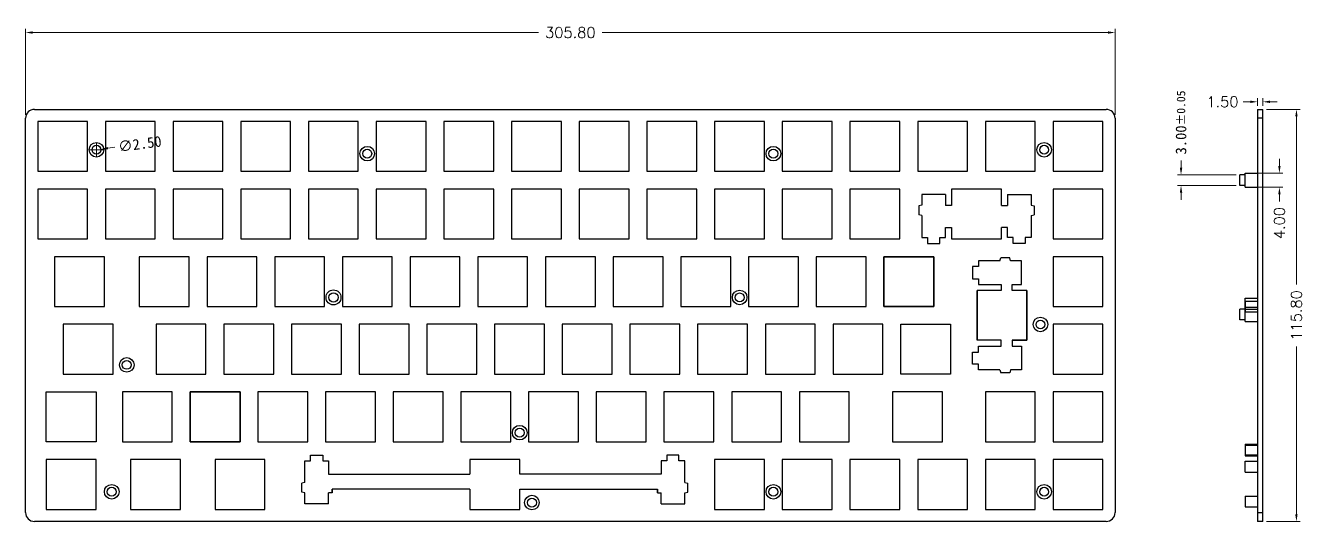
# Model space of a CAD drawing. Header units: millimetres. Extents: x 3312 to 4005, y -1967 to -1787.
# Drawn here: x 3312.4 to 3671.1, y -1926 to -1786.6 of the extents above; entities that cross this region are included whole.
import ezdxf

# ---------------------------------------------------------------- set-up
doc = ezdxf.new("R2010")
doc.units = ezdxf.units.MM
doc.header["$LTSCALE"] = 46.255
doc.header["$PDMODE"] = 3
doc.header["$PDSIZE"] = 0.3125
doc.layers.get('0').update_dxf_attribs({"linetype": 'CONTINUOUS'})
doc.layers.get('Defpoints').update_dxf_attribs({"linetype": 'CONTINUOUS'})
for name, color, linetype in [('01___PRT_ALL_DTM_PLN', 7, 'CONTINUOUS'), ('biaozhu', 3, 'CONTINUOUS'), ('BORDER', 5, 'CONTINUOUS')]:
    doc.layers.add(name, color=color, linetype=linetype)
doc.styles.add('BORDER', font='')
doc.styles.add('ROMANS', font='romans.shx', dxfattribs={"bigfont": 'gbcbig.shx'})
doc.styles.get('BORDER').set_extended_font_data('SimSun')
doc.dimstyles.new('铝板', dxfattribs={"dimtxt": 3, "dimasz": 2, "dimexe": 1, "dimexo": 1, "dimgap": 1.5, "dimtad": 0, "dimzin": 0, "dimdsep": 46, "dimtxsty": 'ROMANS', "dimcen": 1, "dimclrd": 4, "dimclre": 4, "dimclrt": 6, "dimadec": 0, "dimazin": 0, "dimtm": 1e-09, "dimtfac": 0.8, "dimtofl": 0, "dimtmove": 0, "dimatfit": 3, "dimfxl": 1.25, "dimtolj": 1, "dimtzin": 0, "dimlwd": 20, "dimlwe": 20, "dimarcsym": 0})

# ---------------------------------------------------------------- blocks, each defined once
blk = doc.blocks.new('*D20')
at = {"color": 4, "lineweight": 20, "transparency": 16777216}
for p, q in [((3312.38, -1811.66), (3312.38, -1787.57)), ((3314.38, -1788.57), (3456.35, -1788.57)), ((3616.18, -1788.57), (3474.21, -1788.57)), ((3618.18, -1811.66), (3618.18, -1787.57))]:
    blk.add_line(p, q, dxfattribs=at)
at = {"color": 4, "transparency": 16777216}
for points in [[(3314.38, -1788.24), (3314.38, -1788.91), (3312.38, -1788.57)], [(3616.18, -1788.24), (3616.18, -1788.91), (3618.18, -1788.57)]]:
    blk.add_solid(points, dxfattribs=at)
at = {"layer": 'Defpoints', "color": 0, "transparency": 16777216}
for p in [(3618.18, -1788.57), (3312.38, -1812.66), (3618.18, -1812.66)]:
    blk.add_point(p, dxfattribs=at)
at = {"color": 6, "transparency": 16777216, "insert": (3465.28, -1788.57), "char_height": 3, "attachment_point": 5, "style": 'ROMANS'}
blk.add_mtext('\\A1;305.80', dxfattribs=at)
blk = doc.blocks.new('*D21')
at = {"color": 4, "lineweight": 20, "transparency": 16777216}
for p, q in [((3660.68, -1810.16), (3670.09, -1810.16)), ((3669.09, -1812.16), (3669.09, -1859.34)), ((3669.09, -1923.96), (3669.09, -1876.77)), ((3660.68, -1925.96), (3670.09, -1925.96))]:
    blk.add_line(p, q, dxfattribs=at)
at = {"color": 4, "transparency": 16777216}
for points in [[(3668.75, -1812.16), (3669.42, -1812.16), (3669.09, -1810.16)], [(3668.75, -1923.96), (3669.42, -1923.96), (3669.09, -1925.96)]]:
    blk.add_solid(points, dxfattribs=at)
at = {"layer": 'Defpoints', "color": 0, "transparency": 16777216}
for p in [(3659.68, -1810.16), (3659.68, -1925.96), (3669.09, -1925.96)]:
    blk.add_point(p, dxfattribs=at)
at = {"color": 6, "transparency": 16777216, "insert": (3669.09, -1868.06), "char_height": 3, "attachment_point": 5, "rotation": 90, "style": 'ROMANS'}
blk.add_mtext('\\A1;115.80', dxfattribs=at)
blk = doc.blocks.new('*D22')
at = {"color": 4, "lineweight": 20, "transparency": 16777216}
for p, q in [((3658.18, -1809.16), (3658.18, -1807.04)), ((3659.68, -1809.16), (3659.68, -1807.04)), ((3656.18, -1808.04), (3654.18, -1808.04)), ((3661.68, -1808.04), (3663.68, -1808.04))]:
    blk.add_line(p, q, dxfattribs=at)
at = {"color": 4, "transparency": 16777216}
for points in [[(3656.18, -1807.7), (3656.18, -1808.37), (3658.18, -1808.04)], [(3661.68, -1807.7), (3661.68, -1808.37), (3659.68, -1808.04)]]:
    blk.add_solid(points, dxfattribs=at)
at = {"layer": 'Defpoints', "color": 0, "transparency": 16777216}
for p in [(3658.18, -1808.04), (3658.18, -1810.16), (3659.68, -1810.16)]:
    blk.add_point(p, dxfattribs=at)
at = {"color": 6, "transparency": 16777216, "insert": (3648.32, -1808.04), "char_height": 3, "attachment_point": 5, "style": 'ROMANS'}
blk.add_mtext('\\A1;1.50', dxfattribs=at)
blk = doc.blocks.new('*D18')
at = {"color": 4, "lineweight": 20, "transparency": 16777216}
for p, q in [((3664.31, -1826.06), (3664.31, -1824.06)), ((3657.43, -1828.06), (3665.31, -1828.06)), ((3657.43, -1832.06), (3665.31, -1832.06)), ((3664.31, -1834.06), (3664.31, -1836.06))]:
    blk.add_line(p, q, dxfattribs=at)
at = {"color": 4, "transparency": 16777216}
for points in [[(3663.98, -1826.06), (3664.65, -1826.06), (3664.31, -1828.06)], [(3663.98, -1834.06), (3664.65, -1834.06), (3664.31, -1832.06)]]:
    blk.add_solid(points, dxfattribs=at)
at = {"layer": 'Defpoints', "color": 0, "transparency": 16777216}
for p in [(3656.43, -1828.06), (3656.43, -1832.06), (3664.31, -1832.06)]:
    blk.add_point(p, dxfattribs=at)
at = {"color": 6, "transparency": 16777216, "insert": (3664.31, -1842.13), "char_height": 3, "attachment_point": 5, "rotation": 90, "style": 'ROMANS'}
blk.add_mtext('\\A1;4.00', dxfattribs=at)
blk = doc.blocks.new('*D19')
at = {"color": 4, "lineweight": 20, "transparency": 16777216}
for p, q in [((3636.7, -1826.56), (3636.7, -1824.56)), ((3652.18, -1828.56), (3635.7, -1828.56)), ((3652.18, -1831.56), (3635.7, -1831.56)), ((3636.7, -1833.56), (3636.7, -1835.56))]:
    blk.add_line(p, q, dxfattribs=at)
at = {"color": 4, "transparency": 16777216}
for points in [[(3636.37, -1826.56), (3637.04, -1826.56), (3636.7, -1828.56)], [(3636.37, -1833.56), (3637.04, -1833.56), (3636.7, -1831.56)]]:
    blk.add_solid(points, dxfattribs=at)
at = {"layer": 'Defpoints', "color": 0, "transparency": 16777216}
for p in [(3636.7, -1828.56), (3653.18, -1828.56), (3653.18, -1831.56)]:
    blk.add_point(p, dxfattribs=at)
at = {"color": 6, "transparency": 16777216, "insert": (3636.7, -1813.85), "char_height": 3, "attachment_point": 5, "rotation": 90, "style": 'BORDER'}
blk.add_mtext('\\A1;3.00{\\H2.400000;±0.05}', dxfattribs=at)
blk = doc.blocks.new('*D24')
at = {"color": 4, "lineweight": 20, "transparency": 16777216}
for p, q in [((3330.28, -1821.51), (3334.28, -1821.51)), ((3332.28, -1823.51), (3332.28, -1819.51)), ((3337.48, -1820.82), (3335.5, -1821.08))]:
    blk.add_line(p, q, dxfattribs=at)
at = {"color": 4, "transparency": 16777216}
blk.add_solid([(3335.46, -1820.75), (3335.55, -1821.41), (3333.52, -1821.34)], dxfattribs=at)
at = {"layer": 'Defpoints', "color": 0, "transparency": 16777216}
for p in [(3331.04, -1821.67), (3333.52, -1821.34)]:
    blk.add_point(p, dxfattribs=at)
at = {"color": 6, "transparency": 16777216, "insert": (3344.46, -1819.89), "char_height": 3, "attachment_point": 5, "rotation": 7.5618, "style": 'BORDER'}
blk.add_mtext('\\A1;∅2.50', dxfattribs=at)

msp = doc.modelspace()

# ---------------------------------------------------------------- linework, layer by layer
at = {"color": 7, "linetype": 'Continuous'}
for p, q in [((3314.88, -1810.157), (3615.68, -1810.157)), ((3658.18, -1810.157), (3658.18, -1925.957)), ((3658.18, -1810.157), (3659.68, -1810.157)), ((3659.68, -1925.957), (3659.68, -1810.157)), ((3312.38, -1923.457), (3312.38, -1812.657)), ((3315.78, -1813.557), (3315.78, -1827.557)), ((3329.78, -1813.557), (3315.78, -1813.557)), ((3329.78, -1827.557), (3329.78, -1813.557)), ((3334.78, -1813.557), (3334.78, -1827.557)), ((3348.78, -1813.557), (3334.78, -1813.557)), ((3348.78, -1827.557), (3348.78, -1813.557)), ((3353.78, -1813.557), (3353.78, -1827.557)), ((3367.78, -1813.557), (3353.78, -1813.557)), ((3367.78, -1827.557), (3367.78, -1813.557)), ((3372.78, -1813.557), (3372.78, -1827.557)), ((3386.78, -1813.557), (3372.78, -1813.557)), ((3386.78, -1827.557), (3386.78, -1813.557)), ((3391.78, -1813.557), (3391.78, -1827.557)), ((3405.78, -1813.557), (3391.78, -1813.557)), ((3405.78, -1827.557), (3405.78, -1813.557)), ((3410.78, -1813.557), (3410.78, -1827.557)), ((3424.78, -1813.557), (3410.78, -1813.557)), ((3424.78, -1827.557), (3424.78, -1813.557)), ((3429.78, -1813.557), (3429.78, -1827.557)), ((3443.78, -1813.557), (3429.78, -1813.557)), ((3443.78, -1827.557), (3443.78, -1813.557)), ((3448.78, -1813.557), (3448.78, -1827.557)), ((3462.78, -1813.557), (3448.78, -1813.557)), ((3462.78, -1827.557), (3462.78, -1813.557)), ((3467.78, -1813.557), (3467.78, -1827.557)), ((3481.78, -1813.557), (3467.78, -1813.557)), ((3481.78, -1827.557), (3481.78, -1813.557)), ((3486.78, -1813.557), (3486.78, -1827.557)), ((3500.78, -1813.557), (3486.78, -1813.557)), ((3500.78, -1827.557), (3500.78, -1813.557)), ((3505.78, -1813.557), (3505.78, -1827.557)), ((3519.78, -1813.557), (3505.78, -1813.557)), ((3519.78, -1827.557), (3519.78, -1813.557)), ((3538.78, -1813.557), (3524.78, -1813.557)), ((3524.78, -1813.557), (3524.78, -1827.557)), ((3538.78, -1827.557), (3538.78, -1813.557)), ((3557.78, -1813.557), (3543.78, -1813.557)), ((3543.78, -1813.557), (3543.78, -1827.557)), ((3557.78, -1827.557), (3557.78, -1813.557)), ((3576.78, -1813.557), (3562.78, -1813.557)), ((3562.78, -1813.557), (3562.78, -1827.557)), ((3576.78, -1827.557), (3576.78, -1813.557)), ((3595.78, -1813.557), (3581.78, -1813.557)), ((3581.78, -1813.557), (3581.78, -1827.557)), ((3595.78, -1827.557), (3595.78, -1813.557)), ((3614.78, -1813.557), (3600.78, -1813.557)), ((3600.78, -1813.557), (3600.78, -1827.557)), ((3614.78, -1827.557), (3614.78, -1813.557)), ((3618.18, -1812.657), (3618.18, -1923.457)), ((3659.68, -1812.657), (3658.18, -1812.657)), ((3315.78, -1827.557), (3329.78, -1827.557)), ((3334.78, -1827.557), (3348.78, -1827.557)), ((3353.78, -1827.557), (3367.78, -1827.557)), ((3372.78, -1827.557), (3386.78, -1827.557)), ((3391.78, -1827.557), (3405.78, -1827.557)), ((3410.78, -1827.557), (3424.78, -1827.557)), ((3429.78, -1827.557), (3443.78, -1827.557)), ((3448.78, -1827.557), (3462.78, -1827.557)), ((3467.78, -1827.557), (3481.78, -1827.557)), ((3486.78, -1827.557), (3500.78, -1827.557)), ((3505.78, -1827.557), (3519.78, -1827.557)), ((3524.78, -1827.557), (3538.78, -1827.557)), ((3543.78, -1827.557), (3557.78, -1827.557)), ((3562.78, -1827.557), (3576.78, -1827.557)), ((3581.78, -1827.557), (3595.78, -1827.557)), ((3600.78, -1827.557), (3614.78, -1827.557)), ((3315.78, -1832.557), (3315.78, -1846.557)), ((3329.78, -1832.557), (3315.78, -1832.557)), ((3329.78, -1846.557), (3329.78, -1832.557)), ((3334.78, -1832.557), (3334.78, -1846.557)), ((3348.78, -1832.557), (3334.78, -1832.557)), ((3348.78, -1846.557), (3348.78, -1832.557)), ((3353.78, -1832.557), (3353.78, -1846.557)), ((3367.78, -1832.557), (3353.78, -1832.557)), ((3367.78, -1846.557), (3367.78, -1832.557)), ((3372.78, -1832.557), (3372.78, -1846.557)), ((3386.78, -1832.557), (3372.78, -1832.557)), ((3386.78, -1846.557), (3386.78, -1832.557)), ((3391.78, -1832.557), (3391.78, -1846.557)), ((3405.78, -1832.557), (3391.78, -1832.557)), ((3405.78, -1846.557), (3405.78, -1832.557)), ((3410.78, -1832.557), (3410.78, -1846.557)), ((3424.78, -1832.557), (3410.78, -1832.557)), ((3424.78, -1846.557), (3424.78, -1832.557)), ((3429.78, -1832.557), (3429.78, -1846.557)), ((3443.78, -1832.557), (3429.78, -1832.557)), ((3443.78, -1846.557), (3443.78, -1832.557)), ((3448.78, -1832.557), (3448.78, -1846.557)), ((3462.78, -1832.557), (3448.78, -1832.557)), ((3462.78, -1846.557), (3462.78, -1832.557)), ((3467.78, -1832.557), (3467.78, -1846.557)), ((3481.78, -1832.557), (3467.78, -1832.557)), ((3481.78, -1846.557), (3481.78, -1832.557)), ((3486.78, -1832.557), (3486.78, -1846.557)), ((3500.78, -1832.557), (3486.78, -1832.557)), ((3500.78, -1846.557), (3500.78, -1832.557)), ((3505.78, -1832.557), (3505.78, -1846.557)), ((3519.78, -1832.557), (3505.78, -1832.557)), ((3519.78, -1846.557), (3519.78, -1832.557)), ((3538.78, -1832.557), (3524.78, -1832.557)), ((3524.78, -1832.557), (3524.78, -1846.557)), ((3538.78, -1846.557), (3538.78, -1832.557)), ((3557.78, -1832.557), (3543.78, -1832.557)), ((3543.78, -1832.557), (3543.78, -1846.557)), ((3557.78, -1846.557), (3557.78, -1832.557)), ((3614.78, -1832.557), (3600.78, -1832.557)), ((3600.78, -1832.557), (3600.78, -1846.557)), ((3614.78, -1846.557), (3614.78, -1832.557)), ((3315.78, -1846.557), (3329.78, -1846.557)), ((3334.78, -1846.557), (3348.78, -1846.557)), ((3353.78, -1846.557), (3367.78, -1846.557)), ((3372.78, -1846.557), (3386.78, -1846.557)), ((3391.78, -1846.557), (3405.78, -1846.557)), ((3410.78, -1846.557), (3424.78, -1846.557)), ((3429.78, -1846.557), (3443.78, -1846.557)), ((3448.78, -1846.557), (3462.78, -1846.557)), ((3467.78, -1846.557), (3481.78, -1846.557)), ((3486.78, -1846.557), (3500.78, -1846.557)), ((3505.78, -1846.557), (3519.78, -1846.557)), ((3524.78, -1846.557), (3538.78, -1846.557)), ((3543.78, -1846.557), (3557.78, -1846.557)), ((3600.78, -1846.557), (3614.78, -1846.557)), ((3320.545, -1851.557), (3320.545, -1865.557)), ((3334.545, -1851.557), (3320.545, -1851.557)), ((3334.545, -1865.557), (3334.545, -1851.557)), ((3344.31, -1851.557), (3344.31, -1865.557)), ((3358.31, -1851.557), (3344.31, -1851.557)), ((3358.31, -1865.557), (3358.31, -1851.557)), ((3363.31, -1851.557), (3363.31, -1865.557)), ((3377.31, -1851.557), (3363.31, -1851.557)), ((3377.31, -1865.557), (3377.31, -1851.557)), ((3382.31, -1851.557), (3382.31, -1865.557)), ((3396.31, -1851.557), (3382.31, -1851.557)), ((3396.31, -1865.557), (3396.31, -1851.557)), ((3401.31, -1851.557), (3401.31, -1865.557)), ((3415.31, -1851.557), (3401.31, -1851.557)), ((3415.31, -1865.557), (3415.31, -1851.557)), ((3420.31, -1851.557), (3420.31, -1865.557)), ((3434.31, -1851.557), (3420.31, -1851.557)), ((3434.31, -1865.557), (3434.31, -1851.557)), ((3439.31, -1851.557), (3439.31, -1865.557)), ((3453.31, -1851.557), (3439.31, -1851.557)), ((3453.31, -1865.557), (3453.31, -1851.557)), ((3458.31, -1851.557), (3458.31, -1865.557)), ((3472.31, -1851.557), (3458.31, -1851.557)), ((3472.31, -1865.557), (3472.31, -1851.557)), ((3477.31, -1851.557), (3477.31, -1865.557)), ((3491.31, -1851.557), (3477.31, -1851.557)), ((3491.31, -1865.557), (3491.31, -1851.557)), ((3510.31, -1851.557), (3496.31, -1851.557)), ((3496.31, -1851.557), (3496.31, -1865.557)), ((3510.31, -1865.557), (3510.31, -1851.557)), ((3529.31, -1851.557), (3515.31, -1851.557)), ((3515.31, -1851.557), (3515.31, -1865.557)), ((3529.31, -1865.557), (3529.31, -1851.557)), ((3548.31, -1851.557), (3534.31, -1851.557)), ((3534.31, -1851.557), (3534.31, -1865.557)), ((3548.31, -1865.557), (3548.31, -1851.557)), ((3614.78, -1851.557), (3600.78, -1851.557)), ((3600.78, -1851.557), (3600.78, -1865.557)), ((3614.78, -1865.557), (3614.78, -1851.557)), ((3320.545, -1865.557), (3334.545, -1865.557)), ((3344.31, -1865.557), (3358.31, -1865.557)), ((3363.31, -1865.557), (3377.31, -1865.557)), ((3382.31, -1865.557), (3396.31, -1865.557)), ((3401.31, -1865.557), (3415.31, -1865.557)), ((3420.31, -1865.557), (3434.31, -1865.557)), ((3439.31, -1865.557), (3453.31, -1865.557)), ((3458.31, -1865.557), (3472.31, -1865.557)), ((3477.31, -1865.557), (3491.31, -1865.557)), ((3496.31, -1865.557), (3510.31, -1865.557)), ((3515.31, -1865.557), (3529.31, -1865.557)), ((3534.31, -1865.557), (3548.31, -1865.557)), ((3600.78, -1865.557), (3614.78, -1865.557)), ((3322.925, -1870.557), (3322.925, -1884.557)), ((3336.925, -1870.557), (3322.925, -1870.557)), ((3336.925, -1884.557), (3336.925, -1870.557)), ((3349.025, -1870.557), (3349.025, -1884.557)), ((3363.025, -1870.557), (3349.025, -1870.557)), ((3363.025, -1884.557), (3363.025, -1870.557)), ((3368.025, -1870.557), (3368.025, -1884.557)), ((3382.025, -1870.557), (3368.025, -1870.557)), ((3382.025, -1884.557), (3382.025, -1870.557)), ((3387.025, -1870.557), (3387.025, -1884.557)), ((3401.025, -1870.557), (3387.025, -1870.557)), ((3401.025, -1884.557), (3401.025, -1870.557)), ((3406.025, -1870.557), (3406.025, -1884.557)), ((3420.025, -1870.557), (3406.025, -1870.557)), ((3420.025, -1884.557), (3420.025, -1870.557)), ((3425.025, -1870.557), (3425.025, -1884.557)), ((3439.025, -1870.557), (3425.025, -1870.557)), ((3439.025, -1884.557), (3439.025, -1870.557)), ((3444.025, -1870.557), (3444.025, -1884.557)), ((3458.025, -1870.557), (3444.025, -1870.557)), ((3458.025, -1884.557), (3458.025, -1870.557)), ((3463.025, -1870.557), (3463.025, -1884.557)), ((3477.025, -1870.557), (3463.025, -1870.557)), ((3477.025, -1884.557), (3477.025, -1870.557)), ((3496.025, -1870.557), (3482.025, -1870.557)), ((3482.025, -1870.557), (3482.025, -1884.557)), ((3496.025, -1884.557), (3496.025, -1870.557)), ((3515.025, -1870.557), (3501.025, -1870.557)), ((3501.025, -1870.557), (3501.025, -1884.557)), ((3515.025, -1884.557), (3515.025, -1870.557)), ((3534.025, -1870.557), (3520.025, -1870.557)), ((3520.025, -1870.557), (3520.025, -1884.557)), ((3534.025, -1884.557), (3534.025, -1870.557)), ((3553.025, -1870.557), (3539.025, -1870.557)), ((3539.025, -1870.557), (3539.025, -1884.557)), ((3553.025, -1884.557), (3553.025, -1870.557)), ((3614.78, -1870.557), (3600.78, -1870.557)), ((3600.78, -1870.557), (3600.78, -1884.557)), ((3614.78, -1884.557), (3614.78, -1870.557)), ((3322.925, -1884.557), (3336.925, -1884.557)), ((3349.025, -1884.557), (3363.025, -1884.557)), ((3368.025, -1884.557), (3382.025, -1884.557)), ((3387.025, -1884.557), (3401.025, -1884.557)), ((3406.025, -1884.557), (3420.025, -1884.557)), ((3425.025, -1884.557), (3439.025, -1884.557)), ((3444.025, -1884.557), (3458.025, -1884.557)), ((3463.025, -1884.557), (3477.025, -1884.557)), ((3482.025, -1884.557), (3496.025, -1884.557)), ((3501.025, -1884.557), (3515.025, -1884.557)), ((3520.025, -1884.557), (3534.025, -1884.557)), ((3539.025, -1884.557), (3553.025, -1884.557)), ((3600.78, -1884.557), (3614.78, -1884.557)), ((3358.575, -1889.557), (3358.575, -1903.557)), ((3372.575, -1889.557), (3358.575, -1889.557)), ((3358.575, -1903.557), (3358.575, -1889.557)), ((3358.575, -1889.557), (3372.575, -1889.557)), ((3372.575, -1903.557), (3372.575, -1889.557)), ((3372.575, -1889.557), (3372.575, -1903.557)), ((3377.575, -1889.557), (3377.575, -1903.557)), ((3391.575, -1889.557), (3377.575, -1889.557)), ((3391.575, -1903.557), (3391.575, -1889.557)), ((3396.575, -1889.557), (3396.575, -1903.557)), ((3410.575, -1889.557), (3396.575, -1889.557)), ((3410.575, -1903.557), (3410.575, -1889.557)), ((3415.575, -1889.557), (3415.575, -1903.557)), ((3429.575, -1889.557), (3415.575, -1889.557)), ((3429.575, -1903.557), (3429.575, -1889.557)), ((3434.575, -1889.557), (3434.575, -1903.557)), ((3448.575, -1889.557), (3434.575, -1889.557)), ((3448.575, -1903.557), (3448.575, -1889.557)), ((3467.575, -1889.557), (3453.575, -1889.557)), ((3453.575, -1889.557), (3453.575, -1903.557)), ((3467.575, -1903.557), (3467.575, -1889.557)), ((3486.575, -1889.557), (3472.575, -1889.557)), ((3472.575, -1889.557), (3472.575, -1903.557)), ((3486.575, -1903.557), (3486.575, -1889.557)), ((3505.575, -1889.557), (3491.575, -1889.557)), ((3491.575, -1889.557), (3491.575, -1903.557)), ((3505.575, -1903.557), (3505.575, -1889.557)), ((3524.575, -1889.557), (3510.575, -1889.557)), ((3510.575, -1889.557), (3510.575, -1903.557)), ((3524.575, -1903.557), (3524.575, -1889.557)), ((3543.575, -1889.557), (3529.575, -1889.557)), ((3529.575, -1889.557), (3529.575, -1903.557)), ((3543.575, -1903.557), (3543.575, -1889.557)), ((3569.75, -1889.557), (3555.75, -1889.557)), ((3555.75, -1889.557), (3555.75, -1903.557)), ((3569.75, -1903.557), (3569.75, -1889.557)), ((3595.78, -1889.557), (3581.78, -1889.557)), ((3581.78, -1889.557), (3581.78, -1903.557)), ((3595.78, -1903.557), (3595.78, -1889.557)), ((3614.78, -1889.557), (3600.78, -1889.557)), ((3600.78, -1889.557), (3600.78, -1903.557)), ((3614.78, -1903.557), (3614.78, -1889.557)), ((3358.575, -1903.557), (3372.575, -1903.557)), ((3372.575, -1903.557), (3358.575, -1903.557)), ((3377.575, -1903.557), (3391.575, -1903.557)), ((3396.575, -1903.557), (3410.575, -1903.557)), ((3415.575, -1903.557), (3429.575, -1903.557)), ((3434.575, -1903.557), (3448.575, -1903.557)), ((3453.575, -1903.557), (3467.575, -1903.557)), ((3472.575, -1903.557), (3486.575, -1903.557)), ((3491.575, -1903.557), (3505.575, -1903.557)), ((3510.575, -1903.557), (3524.575, -1903.557)), ((3529.575, -1903.557), (3543.575, -1903.557)), ((3555.75, -1903.557), (3569.75, -1903.557)), ((3581.78, -1903.557), (3595.78, -1903.557)), ((3600.78, -1903.557), (3614.78, -1903.557)), ((3654.68, -1904.557), (3658.18, -1904.557)), ((3654.68, -1907.557), (3658.18, -1907.557)), ((3318.16, -1908.557), (3318.16, -1922.557)), ((3332.16, -1908.557), (3318.16, -1908.557)), ((3332.16, -1922.557), (3332.16, -1908.557)), ((3341.87, -1908.557), (3341.87, -1922.557)), ((3355.87, -1908.557), (3341.87, -1908.557)), ((3355.87, -1922.557), (3355.87, -1908.557)), ((3365.58, -1908.557), (3365.58, -1922.557)), ((3379.58, -1908.557), (3365.58, -1908.557)), ((3379.58, -1922.557), (3379.58, -1908.557)), ((3519.78, -1908.557), (3505.78, -1908.557)), ((3505.78, -1908.557), (3505.78, -1922.557)), ((3519.78, -1922.557), (3519.78, -1908.557)), ((3538.78, -1908.557), (3524.78, -1908.557)), ((3524.78, -1908.557), (3524.78, -1922.557)), ((3538.78, -1922.557), (3538.78, -1908.557)), ((3557.78, -1908.557), (3543.78, -1908.557)), ((3543.78, -1908.557), (3543.78, -1922.557)), ((3557.78, -1922.557), (3557.78, -1908.557)), ((3576.78, -1908.557), (3562.78, -1908.557)), ((3562.78, -1908.557), (3562.78, -1922.557)), ((3576.78, -1922.557), (3576.78, -1908.557)), ((3595.78, -1908.557), (3581.78, -1908.557)), ((3581.78, -1908.557), (3581.78, -1922.557)), ((3595.78, -1922.557), (3595.78, -1908.557)), ((3614.78, -1908.557), (3600.78, -1908.557)), ((3600.78, -1908.557), (3600.78, -1922.557)), ((3614.78, -1922.557), (3614.78, -1908.557)), ((3654.68, -1912.057), (3654.68, -1909.057)), ((3654.68, -1909.057), (3658.18, -1909.057)), ((3654.68, -1912.057), (3658.18, -1912.057)), ((3654.68, -1918.857), (3658.18, -1918.857)), ((3654.68, -1921.857), (3658.18, -1921.857)), ((3615.68, -1925.957), (3314.88, -1925.957)), ((3318.16, -1922.557), (3332.16, -1922.557)), ((3341.87, -1922.557), (3355.87, -1922.557)), ((3365.58, -1922.557), (3379.58, -1922.557)), ((3505.78, -1922.557), (3519.78, -1922.557)), ((3524.78, -1922.557), (3538.78, -1922.557)), ((3543.78, -1922.557), (3557.78, -1922.557)), ((3562.78, -1922.557), (3576.78, -1922.557)), ((3581.78, -1922.557), (3595.78, -1922.557)), ((3600.78, -1922.557), (3614.78, -1922.557)), ((3658.18, -1923.457), (3659.68, -1923.457)), ((3659.68, -1925.957), (3658.18, -1925.957))]:
    msp.add_line(p, q, dxfattribs=at)
at = {"color": 2, "linetype": 'Continuous'}
for p, q in [((3654.68, -1828.557), (3653.18, -1828.557)), ((3653.18, -1831.557), (3653.18, -1828.557)), ((3654.68, -1828.057), (3658.18, -1828.057)), ((3654.68, -1832.057), (3654.68, -1828.057)), ((3654.68, -1831.557), (3653.18, -1831.557)), ((3654.68, -1832.057), (3658.18, -1832.057)), ((3654.68, -1866.257), (3653.18, -1866.257)), ((3654.68, -1866.257), (3653.18, -1866.257)), ((3653.18, -1869.257), (3653.18, -1866.257)), ((3654.68, -1865.757), (3658.18, -1865.757)), ((3654.68, -1869.757), (3654.68, -1865.757)), ((3654.68, -1869.257), (3653.18, -1869.257)), ((3654.68, -1869.757), (3658.18, -1869.757))]:
    msp.add_line(p, q, dxfattribs=at)
at = {"color": 6, "linetype": 'Continuous'}
for p, q in [((3567.31, -1851.557), (3553.31, -1851.557)), ((3553.31, -1851.557), (3553.31, -1865.557)), ((3553.31, -1851.557), (3567.31, -1851.557)), ((3553.31, -1865.557), (3553.31, -1851.557)), ((3567.31, -1865.557), (3567.31, -1851.557)), ((3567.31, -1851.557), (3567.31, -1865.557)), ((3553.31, -1865.557), (3567.31, -1865.557)), ((3567.31, -1865.557), (3553.31, -1865.557)), ((3558.025, -1870.557), (3572.025, -1870.557)), ((3558.025, -1884.557), (3558.025, -1870.557)), ((3572.025, -1870.557), (3572.025, -1884.557)), ((3572.025, -1884.557), (3558.025, -1884.557)), ((3318.16, -1903.557), (3318.16, -1889.557)), ((3318.16, -1889.557), (3332.16, -1889.557)), ((3332.16, -1889.557), (3332.16, -1903.557)), ((3332.16, -1903.557), (3318.16, -1903.557)), ((3654.68, -1904.257), (3658.18, -1904.257)), ((3654.68, -1907.257), (3658.18, -1907.257))]:
    msp.add_line(p, q, dxfattribs=at)
at = {"color": 3, "linetype": 'Continuous'}
for p, q in [((3654.68, -1863.257), (3658.18, -1863.257)), ((3654.68, -1866.257), (3658.18, -1866.257))]:
    msp.add_line(p, q, dxfattribs=at)
at = {"color": 3}
msp.add_line((3654.68, -1866.257), (3654.68, -1863.257), dxfattribs=at)
at = {"color": 6}
for p, q in [((3654.68, -1864.057), (3658.18, -1864.057)), ((3654.68, -1864.057), (3654.68, -1867.057)), ((3654.68, -1867.057), (3658.18, -1867.057)), ((3654.68, -1904.257), (3654.68, -1907.257))]:
    msp.add_line(p, q, dxfattribs=at)
at = {"color": 7}
for p, q in [((3654.68, -1904.557), (3654.68, -1907.557)), ((3654.68, -1918.857), (3654.68, -1921.857))]:
    msp.add_line(p, q, dxfattribs=at)
at = {"color": 7, "linetype": 'Continuous'}
for centre, radius in [((3332.28, -1821.507), 2.05), ((3332.28, -1821.507), 1.25), ((3408.28, -1822.607), 2.05), ((3408.28, -1822.607), 1.25), ((3522.28, -1822.607), 2.05), ((3522.28, -1822.607), 1.25), ((3598.28, -1821.507), 2.05), ((3598.28, -1821.507), 1.25), ((3398.81, -1863.007), 2.1), ((3512.81, -1863.007), 2.05), ((3398.81, -1863.007), 1.3), ((3512.81, -1863.007), 1.25), ((3597.24, -1870.607), 2.05), ((3597.24, -1870.607), 1.25), ((3340.78, -1881.957), 2.05), ((3340.78, -1881.957), 1.25), ((3451.075, -1901.007), 2.05), ((3451.075, -1901.007), 1.25), ((3336.56, -1917.607), 2.05), ((3336.56, -1917.607), 1.25), ((3454.5, -1920.657), 2.05), ((3454.5, -1920.657), 2.05), ((3522.28, -1917.607), 2.05), ((3522.28, -1917.607), 1.25), ((3598.28, -1917.607), 2.05), ((3598.28, -1917.607), 1.25), ((3454.5, -1920.657), 1.25)]:
    msp.add_circle(centre, radius, dxfattribs=at)
for centre, start, end in [((3314.88, -1812.657), 90, 180), ((3615.68, -1812.657), 0, 90), ((3314.88, -1923.457), 180, 270), ((3615.68, -1923.457), 270, 0)]:
    msp.add_arc(centre, 2.5, start, end, dxfattribs=at)
at = {"layer": '01___PRT_ALL_DTM_PLN', "color": 6}
for p, q in [((3586.244, -1861.054), (3579.444, -1861.054)), ((3579.834, -1859.379), (3586.244, -1859.379)), ((3586.244, -1859.379), (3586.244, -1861.054)), ((3589.264, -1859.379), (3591.934, -1859.379)), ((3589.264, -1861.054), (3589.264, -1859.379)), ((3593.444, -1861.054), (3589.264, -1861.054)), ((3586.244, -1875.054), (3579.444, -1875.054)), ((3586.244, -1876.729), (3586.244, -1875.054)), ((3593.444, -1875.054), (3589.264, -1875.054)), ((3589.264, -1875.054), (3589.264, -1876.729)), ((3579.834, -1876.729), (3586.244, -1876.729)), ((3589.264, -1876.729), (3591.934, -1876.729))]:
    msp.add_line(p, q, dxfattribs=at)
at = {"layer": 'biaozhu', "color": 1, "linetype": 'Continuous'}
for p, q in [((3572.28, -1832.557), (3572.28, -1837.157)), ((3586.28, -1832.557), (3572.28, -1832.557)), ((3586.28, -1837.157), (3586.28, -1832.557)), ((3563.955, -1834.067), (3563.955, -1837.092)), ((3563.955, -1834.067), (3563.955, -1837.092)), ((3570.605, -1834.067), (3563.955, -1834.067)), ((3570.605, -1834.067), (3570.605, -1837.157)), ((3587.955, -1834.067), (3587.955, -1837.157)), ((3587.955, -1834.067), (3594.605, -1834.067)), ((3594.605, -1834.067), (3594.605, -1837.092)), ((3594.605, -1834.067), (3594.605, -1837.092)), ((3563.13, -1837.292), (3563.13, -1839.792)), ((3572.28, -1837.157), (3570.605, -1837.157)), ((3586.28, -1837.157), (3587.955, -1837.157)), ((3595.43, -1837.292), (3595.43, -1839.792)), ((3563.955, -1840.02), (3563.955, -1846.167)), ((3570.605, -1843.357), (3572.28, -1843.357)), ((3570.605, -1846.167), (3570.605, -1843.357)), ((3572.28, -1843.357), (3572.28, -1846.557)), ((3586.28, -1846.557), (3586.28, -1843.357)), ((3587.955, -1843.357), (3586.28, -1843.357)), ((3587.955, -1846.167), (3587.955, -1843.357)), ((3594.605, -1840.02), (3594.605, -1846.167)), ((3563.955, -1846.167), (3565.58, -1846.167)), ((3565.58, -1846.167), (3565.58, -1847.817)), ((3568.98, -1847.817), (3568.98, -1846.167)), ((3568.98, -1846.167), (3570.605, -1846.167)), ((3572.28, -1846.557), (3586.28, -1846.557)), ((3589.58, -1846.167), (3587.955, -1846.167)), ((3589.58, -1847.817), (3589.58, -1846.167)), ((3592.98, -1846.167), (3592.98, -1847.817)), ((3594.605, -1846.167), (3592.98, -1846.167)), ((3565.58, -1847.817), (3568.98, -1847.817)), ((3592.98, -1847.817), (3589.58, -1847.817)), ((3392.375, -1908.947), (3392.375, -1907.297)), ((3392.375, -1907.297), (3395.775, -1907.297)), ((3395.775, -1907.297), (3395.775, -1908.947)), ((3492.375, -1907.297), (3492.375, -1908.947)), ((3495.775, -1907.297), (3492.375, -1907.297)), ((3495.775, -1908.947), (3495.775, -1907.297)), ((3390.75, -1914.994), (3390.75, -1908.947)), ((3390.75, -1914.994), (3390.75, -1908.947)), ((3390.75, -1908.947), (3392.375, -1908.947)), ((3395.775, -1908.947), (3397.4, -1908.947)), ((3397.4, -1908.947), (3397.4, -1912.657)), ((3451.075, -1908.557), (3437.075, -1908.557)), ((3437.075, -1908.557), (3437.075, -1912.657)), ((3451.075, -1912.657), (3451.075, -1908.557)), ((3490.75, -1908.947), (3490.75, -1912.657)), ((3492.375, -1908.947), (3490.75, -1908.947)), ((3497.4, -1908.947), (3495.775, -1908.947)), ((3497.4, -1914.994), (3497.4, -1908.947)), ((3497.4, -1914.994), (3497.4, -1908.947)), ((3389.925, -1917.722), (3389.925, -1915.222)), ((3397.4, -1912.657), (3437.075, -1912.657)), ((3490.75, -1912.657), (3451.075, -1912.657)), ((3498.225, -1917.722), (3498.225, -1915.222)), ((3390.75, -1921.047), (3390.75, -1917.922)), ((3390.75, -1921.047), (3390.75, -1917.957)), ((3397.4, -1921.047), (3397.4, -1917.957)), ((3437.075, -1916.857), (3398.425, -1916.857)), ((3398.425, -1917.957), (3398.425, -1916.857)), ((3398.425, -1916.857), (3398.425, -1917.957)), ((3437.075, -1916.857), (3437.075, -1922.557)), ((3451.075, -1922.557), (3451.075, -1916.857)), ((3451.075, -1916.857), (3489.725, -1916.857)), ((3489.725, -1917.957), (3489.725, -1916.857)), ((3489.725, -1916.857), (3489.725, -1917.957)), ((3490.75, -1921.047), (3490.75, -1917.957)), ((3497.4, -1921.047), (3497.4, -1917.922)), ((3497.4, -1921.047), (3497.4, -1917.957)), ((3397.4, -1921.047), (3390.75, -1921.047)), ((3490.75, -1921.047), (3497.4, -1921.047)), ((3437.075, -1922.557), (3451.075, -1922.557))]:
    msp.add_line(p, q, dxfattribs=at)
at = {"layer": 'biaozhu', "color": 1}
for p, q in [((3563.955, -1837.092), (3563.13, -1837.292)), ((3563.13, -1837.292), (3563.13, -1839.792)), ((3563.955, -1840.02), (3563.13, -1839.792)), ((3594.605, -1837.092), (3595.43, -1837.292)), ((3594.605, -1840.02), (3595.43, -1839.792)), ((3595.43, -1837.292), (3595.43, -1839.792)), ((3390.75, -1914.994), (3389.925, -1915.222)), ((3389.925, -1917.722), (3389.925, -1915.222)), ((3497.4, -1914.994), (3498.225, -1915.222)), ((3498.225, -1917.722), (3498.225, -1915.222)), ((3390.75, -1917.922), (3389.925, -1917.722)), ((3398.425, -1917.957), (3397.4, -1917.957)), ((3489.725, -1917.957), (3490.75, -1917.957)), ((3497.4, -1917.922), (3498.225, -1917.722))]:
    msp.add_line(p, q, dxfattribs=at)
at = {"layer": 'biaozhu', "color": 6}
for p, q in [((3585.882, -1852.729), (3579.834, -1852.729)), ((3579.834, -1852.729), (3579.834, -1854.354)), ((3585.882, -1852.729), (3586.109, -1851.904)), ((3588.609, -1851.904), (3586.109, -1851.904)), ((3588.609, -1851.904), (3586.109, -1851.904)), ((3588.809, -1852.729), (3588.609, -1851.904)), ((3591.934, -1852.729), (3588.809, -1852.729)), ((3591.934, -1852.729), (3588.809, -1852.729)), ((3591.934, -1859.379), (3591.934, -1852.729)), ((3579.834, -1854.354), (3578.184, -1854.354)), ((3578.184, -1854.354), (3578.184, -1857.754)), ((3578.184, -1857.754), (3579.834, -1857.754)), ((3579.834, -1857.754), (3579.834, -1859.379)), ((3579.444, -1875.054), (3579.444, -1861.054)), ((3579.444, -1861.054), (3579.444, -1875.054)), ((3593.444, -1861.054), (3593.444, -1875.054)), ((3593.444, -1875.054), (3593.444, -1861.054)), ((3589.264, -1875.054), (3593.444, -1875.054)), ((3589.264, -1875.054), (3589.264, -1876.704)), ((3589.264, -1875.054), (3593.444, -1875.054)), ((3589.264, -1875.054), (3589.264, -1876.704)), ((3593.444, -1875.054), (3589.844, -1875.054)), ((3593.444, -1875.054), (3589.844, -1875.054)), ((3578.184, -1878.354), (3579.834, -1878.354)), ((3578.184, -1881.754), (3578.184, -1878.354)), ((3579.834, -1878.354), (3579.834, -1876.729)), ((3589.264, -1876.729), (3591.934, -1876.729)), ((3589.264, -1876.729), (3591.934, -1876.729)), ((3591.934, -1876.729), (3591.934, -1883.379)), ((3579.834, -1881.754), (3578.184, -1881.754)), ((3579.834, -1883.379), (3579.834, -1881.754)), ((3585.882, -1883.379), (3579.834, -1883.379)), ((3585.882, -1883.379), (3586.109, -1884.204)), ((3588.609, -1884.204), (3586.109, -1884.204)), ((3588.609, -1884.204), (3586.109, -1884.204)), ((3588.809, -1883.379), (3588.609, -1884.204)), ((3591.934, -1883.379), (3588.809, -1883.379)), ((3591.934, -1883.379), (3588.809, -1883.379))]:
    msp.add_line(p, q, dxfattribs=at)
at = {"layer": 'BORDER', "color": 6, "linetype": 'Continuous'}
for p, q in [((3339.575, -1889.557), (3339.575, -1903.557)), ((3353.575, -1889.557), (3339.575, -1889.557)), ((3353.575, -1903.557), (3353.575, -1889.557)), ((3339.575, -1903.557), (3353.575, -1903.557))]:
    msp.add_line(p, q, dxfattribs=at)

# ---------------------------------------------------------------- dimensions: what is measured, and where the dimension line sits
for base, p1, p2, picture, middle in [((3618.18, -1788.573), (3312.38, -1812.657), (3618.18, -1812.657), '*D20', (3465.28, -1788.573)), ((3658.18, -1808.036), (3659.68, -1810.157), (3658.18, -1810.157), '*D22', (3648.323, -1808.036))]:
    dim = msp.add_linear_dim(base=base, p1=p1, p2=p2, dimstyle='铝板')
    dim.commit()
    dim.dimension.update_dxf_attribs({"geometry": picture, "text_midpoint": middle})
dim = msp.add_linear_dim(base=(3636.704, -1828.557), p1=(3653.18, -1831.557), p2=(3653.18, -1828.557), angle=90, dimstyle='铝板', override={"dimtxsty": 'BORDER', "dimtol": 1, "dimtp": 0.05, "dimtm": 0.05})
dim.commit()
dim.dimension.update_dxf_attribs({"geometry": '*D19', "text_midpoint": (3636.704, -1813.851)})
for base, p1, p2, picture, middle in [((3669.086, -1925.957), (3659.68, -1810.157), (3659.68, -1925.957), '*D21', (3669.086, -1868.057)), ((3664.314, -1832.057), (3656.43, -1828.057), (3656.43, -1832.057), '*D18', (3664.314, -1842.128))]:
    dim = msp.add_linear_dim(base=base, p1=p1, p2=p2, angle=90, dimstyle='铝板')
    dim.commit()
    dim.dimension.update_dxf_attribs({"geometry": picture, "text_midpoint": middle})
dim = msp.add_diameter_dim_2p(p1=(3331.041, -1821.671), p2=(3333.52, -1821.342), dimstyle='铝板', override={"dimtxsty": 'BORDER', "dimcen": 2, "dimtp": 0.05, "dimtm": 0.05})
dim.commit()
dim.dimension.update_dxf_attribs({"geometry": '*D24', "text_midpoint": (3344.462, -1819.89)})

doc.saveas('drawing.dxf')
